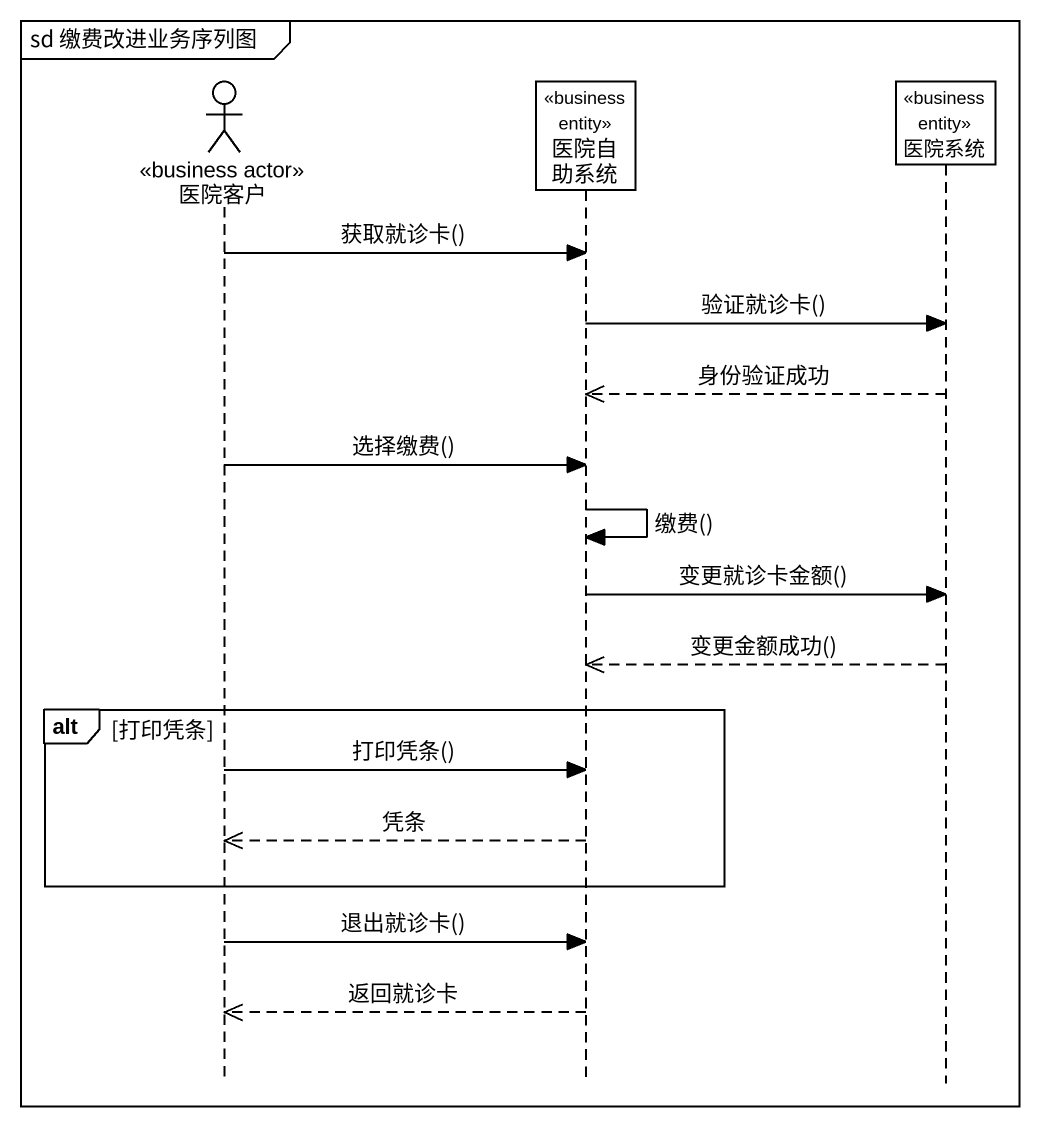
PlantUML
@startuml
mainframe sd 缴费改进业务序列图
hide footbox
actor 医院客户 <<business actor>>
participant 医院自助系统 <<business entity>>
participant 医院系统 <<business entity>>

医院客户 -> 医院自助系统 : 获取就诊卡()
医院自助系统 -> 医院系统 : 验证就诊卡()
医院系统 -->> 医院自助系统 : 身份验证成功
医院客户 -> 医院自助系统 : 选择缴费()
医院自助系统 -> 医院自助系统 : 缴费()
医院自助系统 -> 医院系统 : 变更就诊卡金额()
医院系统 -->> 医院自助系统 : 变更金额成功()
alt 打印凭条
  医院客户 -> 医院自助系统 : 打印凭条()
  医院自助系统 -->> 医院客户 : 凭条
end
医院客户 -> 医院自助系统 : 退出就诊卡()
医院自助系统 -->> 医院客户 : 返回就诊卡
@enduml
